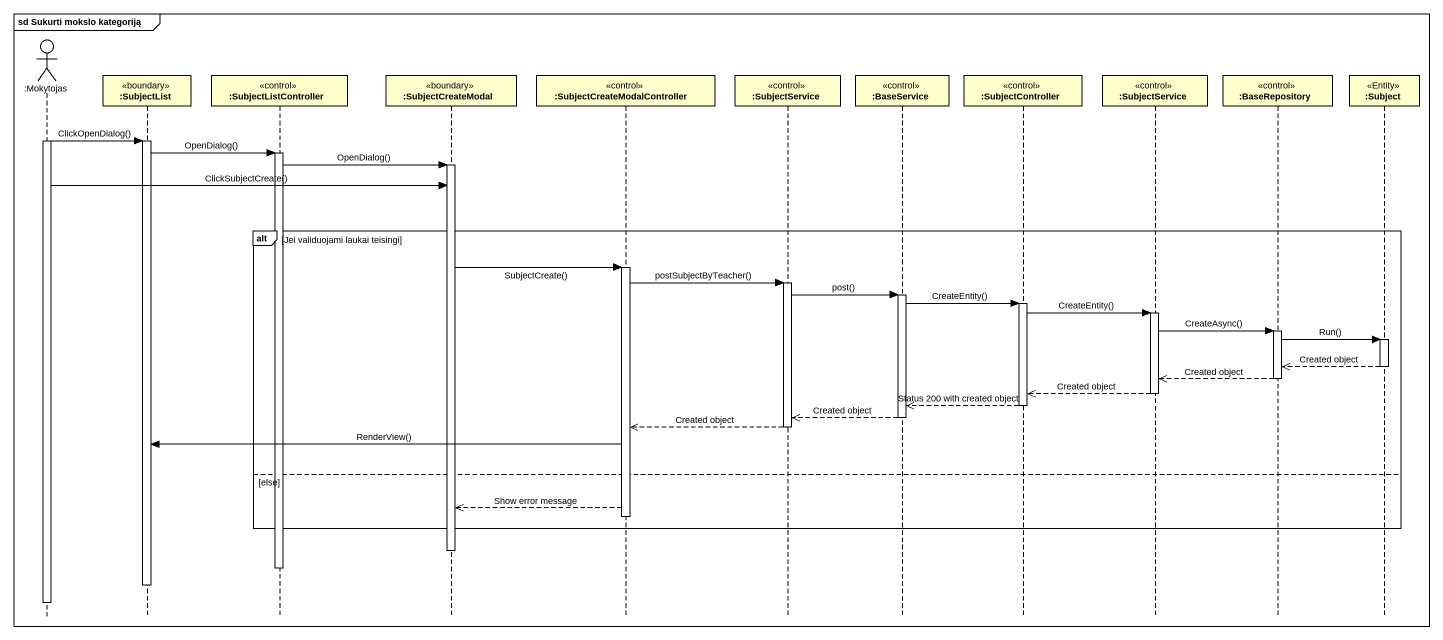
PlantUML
@startuml
mainframe sd Sukurti mokslo kategoriją
hide footbox
actor ":Mokytojas" as Mokytojas
participant ":SubjectList" as SubjectList <<boundary>>
participant ":SubjectListController" as SubjectListController <<control>>
participant ":SubjectCreateModal" as SubjectCreateModal <<boundary>>
participant ":SubjectCreateModalController" as SubjectCreateModalController <<control>>
participant ":SubjectService" as SubjectService <<control>>
participant ":BaseService" as BaseService <<control>>
participant ":SubjectController" as SubjectController <<control>>
participant ":SubjectService" as SubjectService_2 <<control>>
participant ":BaseRepository" as BaseRepository <<control>>
participant ":Subject" as Subject <<Entity>>

activate Mokytojas
Mokytojas -> SubjectList : ClickOpenDialog()
activate SubjectList
SubjectList -> SubjectListController : OpenDialog()
activate SubjectListController
SubjectListController -> SubjectCreateModal : OpenDialog()
activate SubjectCreateModal
Mokytojas -> SubjectCreateModal : ClickSubjectCreate()
alt Jei validuojami laukai teisingi
  SubjectCreateModal -> SubjectCreateModalController : SubjectCreate()
  activate SubjectCreateModalController
  SubjectCreateModalController -> SubjectService : postSubjectByTeacher()
  activate SubjectService
  SubjectService -> BaseService : post()
  activate BaseService
  BaseService -> SubjectController : CreateEntity()
  activate SubjectController
  SubjectController -> SubjectService_2 : CreateEntity()
  activate SubjectService_2
  SubjectService_2 -> BaseRepository : CreateAsync()
  activate BaseRepository
  BaseRepository -> Subject : Run()
  activate Subject
  Subject -->> BaseRepository : Created object
  deactivate Subject
  BaseRepository -->> SubjectService_2 : Created object
  deactivate BaseRepository
  SubjectService_2 -->> SubjectController : Created object
  deactivate SubjectService_2
  SubjectController -->> BaseService : Status 200 with created object
  deactivate SubjectController
  BaseService -->> SubjectService : Created object
  deactivate BaseService
  SubjectService -->> SubjectCreateModalController : Created object
  deactivate SubjectService
  SubjectCreateModalController -> SubjectList : RenderView()
else else
  SubjectCreateModalController -->> SubjectCreateModal : Show error message
  deactivate SubjectCreateModalController
end
deactivate SubjectCreateModal
deactivate SubjectListController
deactivate SubjectList
deactivate Mokytojas
@enduml
